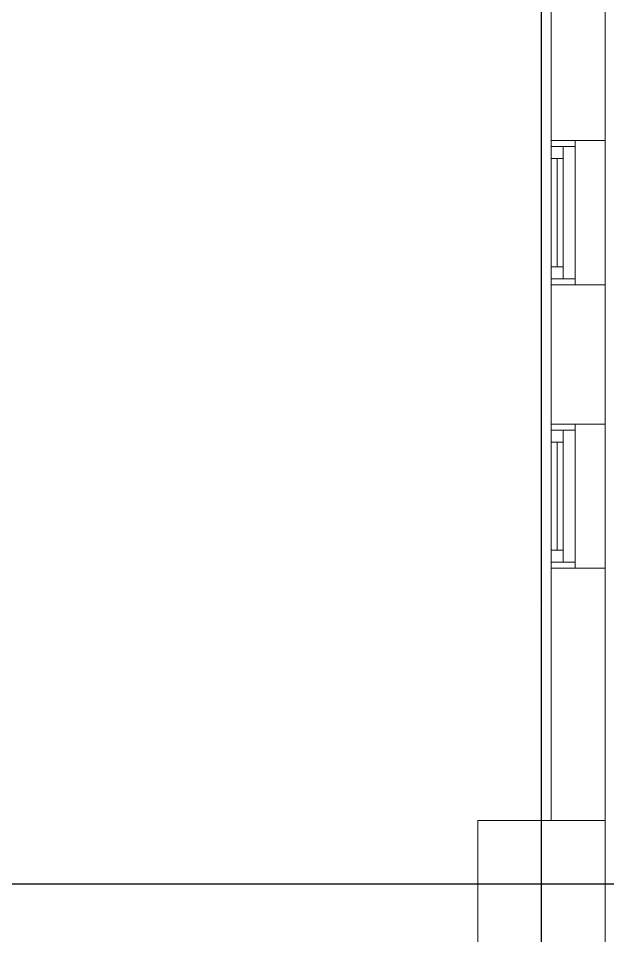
# Model space of a CAD drawing. Header units: metres. Extents: x -18745 to 220762, y -1579758 to -1356048.
# Drawn here: x 112836 to 115288, y -1418903 to -1415083 of the extents above; entities that cross this region are included whole.
import ezdxf

# ---------------------------------------------------------------- set-up
doc = ezdxf.new("R2010")
doc.units = ezdxf.units.M
doc.layers.get('0').update_dxf_attribs({"lineweight": 0})
for name, color, linetype, lineweight in [('A-100 - Copy$0$Aluminum', 8, 'Continuous', 0), ('A-100 - Copy$0$Proj', 8, 'Continuous', 0), ('A-100 - Copy$0$Structure', 8, 'Continuous', 9), ('A-100 - Copy$0$Tiles', 8, 'Continuous', 0), ('A-100 - Copy$0$Walls', 8, 'Continuous', 0)]:
    doc.layers.add(name, color=color, linetype=linetype, lineweight=lineweight)
doc.layers.add('A-100 - Copy$0$axes', color=8, linetype='Continuous')

# ---------------------------------------------------------------- blocks, each defined once
blk = doc.blocks.new('A-100 - Copy')
at = {"layer": 'A-100 - Copy$0$Aluminum'}
for p, q in [((115053.3, -1415592.2, -2.4), (115053.3, -1416192.2, -2.4)), ((115153.3, -1415592.2, -2.4), (115153.3, -1416192.2, -2.4)), ((115153.3, -1415617.2, -2.4), (115053.3, -1415617.2, -2.4)), ((115103.3, -1415617.2, -2.4), (115103.3, -1416167.2, -2.4)), ((115103.3, -1415667.2, -2.4), (115053.3, -1415667.2, -2.4)), ((115078.3, -1416117.2, -2.4), (115078.3, -1415667.2, -2.4)), ((115103.3, -1416117.2, -2.4), (115053.3, -1416117.2, -2.4)), ((115153.3, -1416167.2, -2.4), (115053.3, -1416167.2, -2.4)), ((115053.3, -1417372.2, -2.4), (115053.3, -1416772.2, -2.4)), ((115153.3, -1417372.2, -2.4), (115153.3, -1416772.2, -2.4)), ((115153.3, -1416797.2, -2.4), (115053.3, -1416797.2, -2.4)), ((115103.3, -1417347.2, -2.4), (115103.3, -1416797.2, -2.4)), ((115103.3, -1416847.2, -2.4), (115053.3, -1416847.2, -2.4)), ((115078.3, -1416847.2, -2.4), (115078.3, -1417297.2, -2.4)), ((115103.3, -1417297.2, -2.4), (115053.3, -1417297.2, -2.4)), ((115153.3, -1417347.2, -2.4), (115053.3, -1417347.2, -2.4))]:
    blk.add_line(p, q, dxfattribs=at)
at = {"layer": 'A-100 - Copy$0$axes'}
for p, q in [((115013.3, -1477297.4, 0), (115013.3, -1366771.9, 0)), ((178940.3, -1418687.7, 2.4), (96042.2, -1418687.7, 2.4))]:
    blk.add_line(p, q, dxfattribs=at)
at = {"layer": 'A-100 - Copy$0$Proj'}
for p, q in [((115278.3, -1416192.2, 0), (115278.3, -1415592.2, 0)), ((115278.3, -1416772.2, 0), (115278.3, -1417372.2, 0))]:
    blk.add_line(p, q, dxfattribs=at)
at = {"layer": 'A-100 - Copy$0$Structure', "elevation": 2.4}
blk.add_lwpolyline([(114748.3, -1418952.7), (115278.3, -1418952.7), (115278.3, -1418422.7), (114748.3, -1418422.7)], close=True, dxfattribs=at)
at = {"layer": 'A-100 - Copy$0$Tiles'}
blk.add_line((115018.3, -1417512.2, 2.4), (115018.3, -1417512.2, 4.7), dxfattribs=at)
at = {"layer": 'A-100 - Copy$0$Walls'}
for p, q in [((115053.3, -1415592.2, 0), (115053.3, -1413902.2, 0)), ((115278.3, -1415592.2, 0), (115278.3, -1413902.2, 0)), ((115053.3, -1415592.2, 0), (115278.3, -1415592.2, 0)), ((115053.3, -1416772.2, 0), (115053.3, -1416192.2, 0)), ((115053.3, -1416192.2, 0), (115278.3, -1416192.2, 0)), ((115278.3, -1416772.2, 0), (115278.3, -1416192.2, 0)), ((115053.3, -1416772.2, 0), (115278.3, -1416772.2, 0)), ((115053.3, -1418422.7, 0), (115053.3, -1417372.2, 0)), ((115053.3, -1417372.2, 0), (115278.3, -1417372.2, 0)), ((115278.3, -1418422.7, 0), (115278.3, -1417372.2, 0)), ((115278.3, -1417372.2, 0), (115278.3, -1418422.7, 0))]:
    blk.add_line(p, q, dxfattribs=at)

msp = doc.modelspace()

# ---------------------------------------------------------------- block references
msp.add_blockref('A-100 - Copy', (0, 0))

doc.saveas('drawing.dxf')
